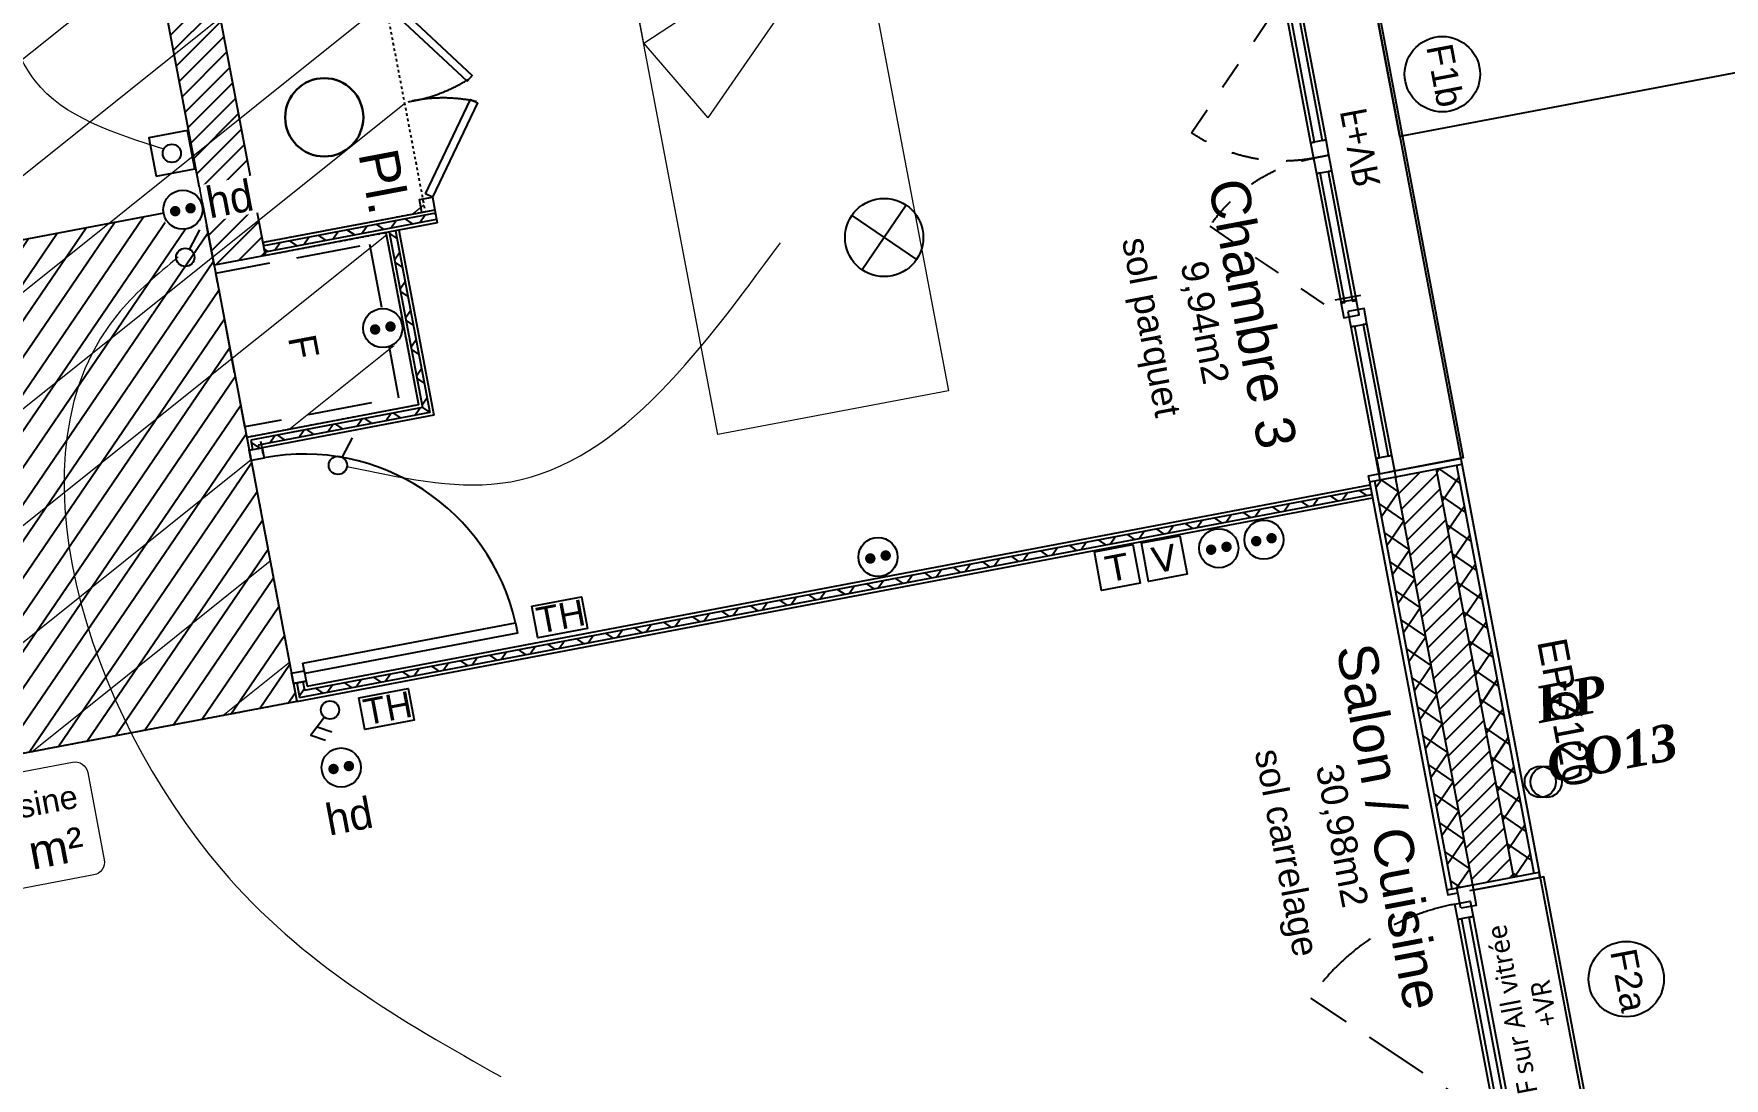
# Model space of a CAD drawing. Header units: centimetres. Extents: x 187368 to 251255, y -383447 to -322514.
# Drawn here: x 208735 to 215215, y -373773 to -369770 of the extents above; entities that cross this region are included whole.
import ezdxf

# ---------------------------------------------------------------- set-up
doc = ezdxf.new("R2010")
doc.units = ezdxf.units.CM
doc.linetypes.add('Style de ligne -1', pattern=[0.41664, 0.20828, -0.20836])
doc.linetypes.add('Style de ligne -2', pattern=[0.694425, 0.48607, -0.208355])
doc.layers.get('0').update_dxf_attribs({"color": 252})
for name, color, linetype in [('3-BAT C-Niveau 2', 252, 'Continuous'), ('prlm-EAU-EPEXT', 145, 'Continuous'), ('prlm-MOD', 64, 'Continuous')]:
    doc.layers.add(name, color=color, linetype=linetype)
doc.layers.add('prlm-ELEC-CFA', color=1, linetype='Continuous', lineweight=25)
doc.layers.add('prlm-ELEC-CFO', color=1, linetype='Continuous', lineweight=25)
doc.layers.add('prlm-ZEROPLOT', color=254, linetype='Continuous', plot=False)
doc.styles.add('Arial', font='arial.ttf', dxfattribs={"height": 100})
doc.styles.add('Futura Std Book', font='')
doc.styles.add('Geneva', font='arial.ttf')
doc.styles.add('Helvetica', font='arial.ttf')
doc.styles.add('Lucida Grande', font='')
doc.styles.add('prlm-eau-ep', font='timesbi.ttf', dxfattribs={"height": 18})
doc.styles.add('prlm-elec-cfo', font='comic.ttf', dxfattribs={"height": 12})
doc.styles.add('prlm-sejc', font='arial.ttf', dxfattribs={"height": 20})
doc.styles.get("Standard").update_dxf_attribs({"font": 'isocp.shx', "height": 100})
doc.styles.get('Futura Std Book').set_extended_font_data('Futura Std Book')
doc.styles.get('Lucida Grande').set_extended_font_data('Lucida Grande')
pattern_1 = [(325.723595, (66931.62, 115456.28), (45.054865, 66.106423), []), (55.723595, (66931.62, 115456.28), (66.106423, -45.054865), [])]
pattern_2 = [(45, (67117.507, 115456.283), (-31.2347524, 39.0434405), [])]

# ---------------------------------------------------------------- blocks, each defined once
blk = doc.blocks.new('Groupe-143-1')
at = {"linetype": 'Continuous'}
blk.add_circle((14720.34, -48538.13), 14.45, dxfattribs=at)
at = {"insert": (14724.04, -48525.72), "char_height": 10.087, "attachment_point": 1, "rotation": 280.72359, "line_spacing_factor": 0.834288, "style": 'Helvetica'}
blk.add_mtext('F1b', dxfattribs=at)
blk = doc.blocks.new('Groupe-200-1')
at = {"linetype": 'Continuous'}
blk.add_circle((14790.85, -48884.91), 14.45, dxfattribs=at)
at = {"insert": (14794.55, -48872.5), "char_height": 10.087, "attachment_point": 1, "rotation": 280.72359, "line_spacing_factor": 0.834288, "style": 'Helvetica'}
blk.add_mtext('F2a', dxfattribs=at)
blk = doc.blocks.new('Groupe-242-1')
at = {"linetype": 'Continuous'}
blk.add_circle((14757.9, -48809.32), 6, dxfattribs=at)
at = {"insert": (14767.79, -48753.48), "char_height": 11.327, "attachment_point": 1, "rotation": 280.72359, "line_spacing_factor": 0.962448, "style": 'Futura Std Book'}
blk.add_mtext('EPØ120', dxfattribs=at)
blk = doc.blocks.new('PORTE FENETRE TYPE 3')
at = {"linetype": 'Style de ligne -2', "ltscale": 50.8}
blk.add_line((5.11, 14.73), (65.94, 76.94), dxfattribs=at)
at = {"linetype": 'Continuous', "lineweight": 25, "flags": 128}
for points in [[(-2, 18), (0, 18), (0, 14)], [(97, 18), (95, 18), (95, 14)], [(0, 7.7), (0, -18), (-2, -18)], [(95, 7.7), (95, -18), (97, -18)]]:
    blk.add_lwpolyline(points, dxfattribs=at)
at = {"linetype": 'Continuous', "flags": 128}
for points in [[(-2, 14), (6, 14), (6, 8), (-2, 8)], [(4, 16), (10, 16), (10, 10), (4, 10)], [(10, 16), (85, 16), (85, 14.5), (10, 14.5)], [(85, 16), (91, 16), (91, 10), (85, 10)], [(89, 14), (97, 14), (97, 8), (89, 8)], [(10, 11.5), (85, 11.5), (85, 10), (10, 10)]]:
    blk.add_lwpolyline(points, close=True, dxfattribs=at)
blk.add_lwpolyline([(0, 9.5), (0, -19.5), (95, -19.5), (95, 9.5)], dxfattribs=at)
at = {"linetype": 'Style de ligne -2', "ltscale": 50.8}
blk.add_arc((4, 16), 87, 360, 44.53371, dxfattribs=at)
at = {"insert": (47.21, 5.79), "char_height": 7.6206, "attachment_point": 2, "line_spacing_factor": 0.978845, "style": 'Lucida Grande'}
blk.add_mtext('F sur All vitrée\\P+VR ', dxfattribs=at)
blk = doc.blocks.new('FENETRE TYPE 1')
at = {"linetype": 'Style de ligne -1', "ltscale": 50.8}
for p, q in [((48.17, 60.17), (4, 16)), ((84.68, 59.99), (128.67, 16))]:
    blk.add_line(p, q, dxfattribs=at)
at = {"linetype": 'Continuous'}
blk.add_line((0, 16), (0, 14), dxfattribs=at)
at = {"linetype": 'Continuous', "lineweight": 25, "flags": 128}
for points in [[(-2, 18), (0, 18), (0, 14)], [(192, 18), (190, 18), (190, 14)], [(0, 8), (0, -18), (-2, -18)], [(190, 7.7), (190, -18), (192, -18)]]:
    blk.add_lwpolyline(points, dxfattribs=at)
at = {"linetype": 'Continuous', "flags": 128}
for points in [[(-2, 14), (6, 14), (6, 8), (-2, 8)], [(4, 16), (10, 16), (10, 10), (4, 10)], [(10, 16), (60.46, 16), (60.46, 14.5), (10, 14.5)], [(60.46, 16), (66.46, 16), (66.46, 10), (60.46, 10)], [(66.46, 16), (72.46, 16), (72.46, 10), (66.46, 10)], [(72.46, 16), (123.05, 16), (123.05, 14.5), (72.46, 14.5)], [(122.67, 16), (128.67, 16), (128.67, 10), (122.67, 10)], [(126.67, 14), (132.67, 14), (132.67, 7.7), (126.67, 7.7)], [(132.67, 14), (184, 14), (184, 12.5), (132.67, 12.5)], [(184, 14), (192.25, 14), (192.25, 7.7), (184, 7.7)], [(184, 13.7), (190, 13.7), (190, 7.7), (184, 7.7)], [(10, 11.5), (60.46, 11.5), (60.46, 10), (10, 10)], [(72.46, 11.5), (123.05, 11.5), (123.05, 10), (72.46, 10)], [(132.67, 9.2), (184, 9.2), (184, 7.7), (132.67, 7.7)]]:
    blk.add_lwpolyline(points, close=True, dxfattribs=at)
blk.add_lwpolyline([(0, 10), (0, -19), (190, -19), (190, 10)], dxfattribs=at)
at = {"linetype": 'Style de ligne -1', "ltscale": 50.8}
for centre, radius, start, end in [((4, 16), 62.46, 360, 45), ((128.67, 16), 62.21, 136.63922, 180)]:
    blk.add_arc(centre, radius, start, end, dxfattribs=at)
at = {"insert": (50.38, 2.81), "char_height": 10.161, "attachment_point": 1, "line_spacing_factor": 0.978845, "style": 'Lucida Grande'}
blk.add_mtext('F+VR ', dxfattribs=at)
blk = doc.blocks.new('Groupe-91-1')
at = {"linetype": 'Style de ligne -2', "ltscale": 50.8, "flags": 128}
blk.add_lwpolyline([(14309.12, -48603.22), (14320.25, -48662.18), (14261.29, -48673.31), (14250.16, -48614.35)], close=True, dxfattribs=at)
at = {"insert": (14289.1, -48641.59), "char_height": 10.66, "attachment_point": 2, "rotation": 280.71414, "line_spacing_factor": 1.060906, "style": 'Geneva'}
blk.add_mtext('F', dxfattribs=at)
blk = doc.blocks.new('Groupe-92-1')
at = {"linetype": 'Continuous', "lineweight": 18}
for p, q in [((14495.68, -48472.79), (14414.23, -48526.4)), ((14495.68, -48472.79), (14438.71, -48554.82)), ((14414.23, -48526.4), (14407.25, -48489.47)), ((14414.23, -48526.4), (14438.76, -48554.87))]:
    blk.add_line(p, q, dxfattribs=at)
at = {"linetype": 'Continuous', "lineweight": 18, "flags": 128}
blk.add_lwpolyline([(14531.04, -48659.47), (14442.61, -48676.22), (14407.26, -48489.53), (14495.68, -48472.79)], close=True, dxfattribs=at)
blk = doc.blocks.new('Groupe-93-1')
at = {"linetype": 'Continuous', "flags": 128}
for points in [[(14318.23, -48506.39), (14319.16, -48511.31), (14314.24, -48512.24), (14313.31, -48507.32)], [(14319.16, -48511.31), (14348.47, -48538.68), (14346.45, -48540.85), (14317.13, -48513.48)], [(14330.48, -48583.99), (14347.76, -48547.8), (14350.44, -48549.08), (14333.16, -48585.27)], [(14329.18, -48591.12), (14328.25, -48586.2), (14333.16, -48585.27), (14334.09, -48590.19)]]:
    blk.add_lwpolyline(points, close=True, dxfattribs=at)
at = {"linetype": 'Style de ligne -2', "ltscale": 50.8}
for centre, start, end in [((14315.08, -48489.81), 278.52483, 303.84808), ((14337.24, -48606.78), 77.59911, 102.92236)]:
    blk.add_arc(centre, 59.53, start, end, dxfattribs=at)
blk = doc.blocks.new('Sol parquet')
at = {"insert": (0, -0.78), "char_height": 10.0872, "attachment_point": 2, "line_spacing_factor": 0.834288, "style": 'Helvetica'}
blk.add_mtext('sol parquet', dxfattribs=at)
blk = doc.blocks.new('Sol carrelage')
at = {"insert": (0, -0.78), "char_height": 10.0872, "attachment_point": 2, "line_spacing_factor": 0.834288, "style": 'Helvetica'}
blk.add_mtext('sol carrelage', dxfattribs=at)
blk = doc.blocks.new('xi.TEL')
at = {"layer": 'prlm-ELEC-CFA', "color": 0, "linetype": 'ByBlock', "lineweight": -2, "flags": 128}
blk.add_lwpolyline([(-7.5, 7.5), (7.5, 7.5), (7.5, -7.5), (-7.5, -7.5)], close=True, dxfattribs=at)
at = {"layer": 'prlm-ELEC-CFA', "color": 0, "linetype": 'ByBlock', "insert": (0, 0), "char_height": 10, "width": 11.36, "attachment_point": 5}
blk.add_mtext('{\\fVerdana|b0|i0|c0|p34;T}', dxfattribs=at)
blk = doc.blocks.new('xi.TV')
at = {"layer": 'prlm-ELEC-CFA', "color": 0, "linetype": 'ByBlock', "lineweight": -2, "flags": 128}
blk.add_lwpolyline([(-7.5, 7.5), (7.5, 7.5), (7.5, -7.5), (-7.5, -7.5)], close=True, dxfattribs=at)
at = {"layer": 'prlm-ELEC-CFA', "color": 0, "linetype": 'ByBlock', "insert": (0, 0), "char_height": 10, "width": 11.36, "attachment_point": 5}
blk.add_mtext('{\\fVerdana|b0|i0|c0|p34;V}', dxfattribs=at)
blk = doc.blocks.new('xi.PC')
at = {"color": 0, "lineweight": 5}
blk.add_wipeout([(-7.5, -7.5), (7.5, -7.5), (7.5, 7.5), (-7.5, 7.5)], dxfattribs=at).dxf.layer = 'prlm-ELEC-CFO'
at = {"layer": 'prlm-ELEC-CFO', "color": 0, "linetype": 'ByBlock', "lineweight": 5, "const_width": 2}
for points in [[(-4, 0, 1), (-2, 0, 1)], [(2, 0, 1), (4, 0, 1)]]:
    blk.add_lwpolyline(points, format="xyb", close=True, dxfattribs=at)
at = {"layer": 'prlm-ELEC-CFO', "color": 0, "linetype": 'ByBlock', "lineweight": -2}
blk.add_circle((0, 0), 7.5, dxfattribs=at)
blk = doc.blocks.new('xi.PCHD')
at = {"color": 0, "lineweight": 5}
blk.add_wipeout([(-7.5, -7.5), (7.5, -7.5), (7.5, 7.5), (-7.5, 7.5)], dxfattribs=at).dxf.layer = 'prlm-ELEC-CFO'
at = {"layer": 'prlm-ELEC-CFO', "color": 0, "linetype": 'ByBlock', "lineweight": 5, "const_width": 2}
for points in [[(-4, 0, 1), (-2, 0, 1)], [(2, 0, 1), (4, 0, 1)]]:
    blk.add_lwpolyline(points, format="xyb", close=True, dxfattribs=at)
at = {"layer": 'prlm-ELEC-CFO', "color": 0, "linetype": 'ByBlock', "lineweight": -2}
blk.add_circle((0, 0), 7.5, dxfattribs=at)
blk = doc.blocks.new('xi.SA')
at = {"layer": 'prlm-ELEC-CFO', "color": 0}
blk.add_lwpolyline([(0.2, -1.28), (5.5, 5.28)], dxfattribs=at)
blk.add_circle((-2, -4), 3.5, dxfattribs=at)
blk = doc.blocks.new('xi.4m²')
at = {"color": 0}
blk.add_wipeout([(-34.54, 20.54), (34.54, 20.54), (34.54, -20.54), (-34.54, -20.54)], dxfattribs=at).dxf.layer = 'prlm-ELEC-CFO'
at = {"layer": 'prlm-ELEC-CFO', "color": 0, "lineweight": 13}
blk.add_lwpolyline([(-31, 22), (31, 22, -0.414214), (36, 17), (36, -17, -0.414214), (31, -22), (-31, -22, -0.414214), (-36, -17), (-36, 17, -0.414214)], format="xyb", close=True, dxfattribs=at)
at = {"layer": 'prlm-ELEC-CFO', "color": 0, "attachment_point": 6, "line_spacing_factor": 0.8, "style": 'prlm-sejc'}
for s, insert, char_height in [('surf cuisine', (30.36, 8.9), 9), ('4 m²', (29.31, -9.19), 13)]:
    blk.add_mtext(s, dxfattribs=dict(at, insert=insert, char_height=char_height))
at = {"layer": 'prlm-ELEC-CFO', "color": 0, "style": 'prlm-sejc', "flags": 8}
blk.add_attdef('?', (-28.3, -16.79), '', height=20, dxfattribs=at)
blk = doc.blocks.new('xi.BP')
at = {"layer": 'prlm-ELEC-CFO', "color": 0, "flags": 128}
blk.add_lwpolyline([(-7.5, -7.5), (7.5, -7.5), (7.5, 7.5), (-7.5, 7.5)], close=True, dxfattribs=at)
at = {"layer": 'prlm-ELEC-CFO', "color": 0}
blk.add_circle((0, 0), 3.5, dxfattribs=at)
blk = doc.blocks.new('xi.PTCE')
at = {"layer": 'prlm-ELEC-CFO', "color": 0}
for points in [[(-10.61, 10.61), (10.61, -10.61)], [(10.61, 10.61), (-10.61, -10.61)]]:
    blk.add_lwpolyline(points, dxfattribs=at)
at = {"layer": 'prlm-ELEC-CFO', "color": 0, "linetype": 'ByBlock'}
blk.add_circle((0, 0), 15, dxfattribs=at)
blk = doc.blocks.new('xi.epext')
at = {"layer": 'prlm-EAU-EPEXT', "color": 0, "linetype": 'ByBlock', "lineweight": -2}
blk.add_circle((0, 0), 5, dxfattribs=at)
blk = doc.blocks.new('xi.DA')
at = {"layer": 'prlm-ELEC-CFO', "color": 0}
for points in [[(0.61, -1.67), (7.04, 4.05), (1.81, 7.01)], [(4.05, 1.39), (-1.17, 4.34)]]:
    blk.add_lwpolyline(points, dxfattribs=at)
blk.add_circle((-2, -4), 3.5, dxfattribs=at)

msp = doc.modelspace()

# ---------------------------------------------------------------- hatches: boundary and pattern name
at = {"linetype": 'Continuous'}
h = msp.add_hatch(dxfattribs=at)
h.set_pattern_fill('MURS MACONNERIE-2', color=256, scale=10, style=0, pattern_type=2)
h.set_pattern_definition(pattern_2)
h.paths.add_polyline_path([(209427, -370656.6), (209623.6, -370619.4), (209446.3, -369683.2), (209249.8, -369720.4)])
h = msp.add_hatch(dxfattribs=at)
h.set_pattern_fill('02_ISOLANT', color=256, scale=10, angle=-169.27641, style=0, pattern_type=2)
h.set_pattern_definition([(235.723595, (66931.62, 115456.28), (66.106423, -45.054865), []), (325.723595, (66931.62, 115456.28), (-45.054865, -66.106423), [])])
h.paths.add_polyline_path([(210279.4, -370481.9), (210275, -370458.3), (209616.7, -370583), (209621.1, -370606.6)])
h = msp.add_hatch(dxfattribs=at)
h.set_pattern_fill('02_ISOLANT', color=256, scale=10, angle=-79.27641, style=0, pattern_type=2)
h.set_pattern_definition([(325.723595, (66931.62, 115456.28), (45.054865, 66.106423), []), (55.723595, (66931.62, 115456.28), (66.106423, -45.054865), [])])
h.paths.add_polyline_path([(210121.7, -370525), (210098.1, -370529.5), (210225.6, -371202.6), (210253.6, -371221.7)])
h = msp.add_hatch(dxfattribs=at)
h.set_pattern_fill('02_ISOLANT', color=256, scale=10, angle=-169.27641, style=0, pattern_type=2)
h.set_pattern_definition([(235.723595, (66931.62, 115456.28), (66.106423, -45.054865), []), (325.723595, (66931.62, 115456.28), (-45.054865, -66.106423), [])])
h.paths.add_polyline_path([(210253.6, -371221.7), (210225.6, -371202.6), (209567.3, -371327.3), (209595.3, -371346.4)])
h = msp.add_hatch(dxfattribs=at)
h.set_pattern_fill('02_ISOLANT', color=256, scale=10, angle=-79.27641, style=0, pattern_type=2)
h.set_pattern_definition([(325.723595, (66931.62, 115456.28), (45.054865, 66.106423), []), (55.723595, (66931.62, 115456.28), (66.106423, -45.054865), [])])
h.paths.add_polyline_path([(209595.3, -371346.4), (209567.3, -371327.3), (209574.2, -371363.6), (209597.8, -371359.2)])
h = msp.add_hatch(dxfattribs=at)
h.set_pattern_fill('02_ISOLANT', color=256, scale=10, angle=10.72359, style=0, pattern_type=2)
h.set_pattern_definition([(55.723595, (66931.62, 115456.28), (-66.106423, 45.054865), []), (145.723595, (66931.62, 115456.28), (45.054865, 66.106423), [])])
h.paths.add_polyline_path([(209773.3, -372286.1), (209754.2, -372314.1), (213865, -371535.6), (213860.5, -371512)])
h = msp.add_hatch(dxfattribs=at)
h.set_pattern_fill('02_ISOLANT', color=256, scale=10, angle=-79.27641, style=0, pattern_type=2)
h.set_pattern_definition([(325.723595, (66931.62, 115456.28), (45.054865, 66.106423), []), (55.723595, (66931.62, 115456.28), (66.106423, -45.054865), [])])
h.paths.add_polyline_path([(209767.1, -372253.3), (209743.5, -372257.7), (209754.2, -372314.1), (209773.3, -372286.1)])
at = {"layer": '3-BAT C-Niveau 2', "linetype": 'Continuous', "lineweight": 18}
h = msp.add_hatch(dxfattribs=at)
h.set_pattern_fill('BA 13', color=256, scale=10, style=0, pattern_type=2)
h.set_pattern_definition([(218.65981, (66931.62, 115456.3), (-199.24783, 287.75041), [])])
h.paths.add_polyline_path([(209552.1, -371316.9), (209743.8, -372329.3), (207860.1, -372686.1), (207959.7, -373212.2), (207319.7, -373333.4), (207206.1, -372733.7), (207207.2, -372733.5), (206861.1, -370906), (208217.1, -370649.2), (207800, -368447.4), (207357.8, -368531.1), (207367.1, -368580.2), (207757, -368506.4), (208005.7, -369801.7), (206629.7, -370062.3), (206083.9, -367180), (207506.7, -366910.5), (207370.5, -366191.4), (208538.9, -365970.1), (208960.7, -368197.6), (208961.4, -368197.5), (208970.7, -368247), (209628.9, -368121.9), (209917.3, -369644.7), (210076, -369614.5), (210235.7, -370452.6), (209951.7, -370506.7), (209951.7, -370506.4), (209614.1, -370570.3), (209623.7, -370619.3), (210085.3, -370531.9), (210210.4, -371192.3)])
at = {"layer": '3-BAT C-Niveau 2', "linetype": 'Continuous'}
h = msp.add_hatch(dxfattribs=at)
h.set_pattern_fill('02_ISOLANT', color=256, scale=10, angle=-79.27641, style=0, pattern_type=2)
h.set_pattern_definition(pattern_1)
h.paths.add_polyline_path([(214189.8, -371423.5), (214111.2, -371438.3), (214407.4, -373002.1), (214486, -372987.2)])
h = msp.add_hatch(dxfattribs=at)
h.set_pattern_fill('02_ISOLANT', color=256, scale=10, angle=-79.27641, style=0, pattern_type=2)
h.set_pattern_definition(pattern_1)
h.paths.add_polyline_path([(213954, -371468.1), (213875.4, -371483), (214171.6, -373046.8), (214250.2, -373031.9)])
h = msp.add_hatch(dxfattribs=at)
h.set_pattern_fill('MURS MACONNERIE-2', color=256, scale=10, style=0, pattern_type=2)
h.set_pattern_definition(pattern_2)
h.paths.add_polyline_path([(214111.2, -371438.3), (213954, -371468.1), (214250.2, -373031.9), (214407.4, -373002.1)])
at = {"layer": 'prlm-MOD'}
h = msp.add_hatch(dxfattribs=at)
h.set_pattern_fill('ANSI31', color=256, scale=25)
h.set_pattern_definition([(55.7236, (208802.78, -351681.63), (-65.58997, 44.70287), [])])
h.paths.add_polyline_path([(209743.9, -372329.6), (208577.2, -372550.6), (208217.2, -370649.5), (209383.9, -370428.6)])

# ---------------------------------------------------------------- linework, layer by layer
at = {"linetype": 'Continuous'}
for p, q in [((209623.6, -370619.4), (209446.3, -369683.2)), ((209623.6, -370619.4), (209446.3, -369683.2)), ((209427, -370656.6), (209249.8, -369720.4)), ((210275, -370458.3), (209616.7, -370583)), ((210275, -370458.3), (209616.7, -370583)), ((210279.4, -370481.9), (209621.1, -370606.6)), ((210279.4, -370481.9), (209621.1, -370606.6)), ((210281.9, -370494.7), (209623.6, -370619.4)), ((210121.7, -370525), (210253.6, -371221.7)), ((210121.7, -370525), (210253.6, -371221.7)), ((210134.5, -370522.6), (210268.8, -371232.1)), ((210098.1, -370529.5), (210225.6, -371202.6)), ((210098.1, -370529.5), (210225.6, -371202.6)), ((209623.6, -370619.4), (209427, -370656.6)), ((210225.6, -371202.6), (209567.3, -371327.3)), ((210225.6, -371202.6), (209567.3, -371327.3)), ((210253.6, -371221.7), (209595.3, -371346.4)), ((210253.6, -371221.7), (209595.3, -371346.4)), ((210268.8, -371232.1), (209610.5, -371356.8)), ((209567.3, -371327.3), (209574.2, -371363.6)), ((209567.3, -371327.3), (209574.2, -371363.6)), ((209595.3, -371346.4), (209597.8, -371359.2)), ((209595.3, -371346.4), (209597.8, -371359.2)), ((209783.7, -372270.9), (213858.1, -371499.3)), ((209754.2, -372314.1), (213865, -371535.6)), ((209754.2, -372314.1), (213865, -371535.6)), ((209773.3, -372286.1), (213860.5, -371512)), ((209773.3, -372286.1), (213860.5, -371512)), ((209743.5, -372257.7), (209754.2, -372314.1)), ((209743.5, -372257.7), (209754.2, -372314.1)), ((209767.1, -372253.3), (209773.3, -372286.1)), ((209767.1, -372253.3), (209773.3, -372286.1)), ((209779.9, -372250.9), (209783.7, -372270.9))]:
    msp.add_line(p, q, dxfattribs=at)
at = {"linetype": 'Continuous', "lineweight": 18}
msp.add_line((209427, -370656.6), (209249.8, -369720.4), dxfattribs=at)
at = {"linetype": 'Continuous', "lineweight": 25}
for p, q in [((210272.6, -370445.6), (209614.3, -370570.2)), ((210272.6, -370445.6), (210281.9, -370494.7)), ((210281.9, -370494.7), (210134.5, -370522.6)), ((210134.5, -370522.6), (210268.8, -371232.1)), ((210085.3, -370531.9), (209623.6, -370619.4)), ((210085.3, -370531.9), (210210.4, -371192.3)), ((210210.4, -371192.3), (209552.1, -371316.9)), ((210268.8, -371232.1), (209610.5, -371356.8)), ((209552.1, -371316.9), (209561.4, -371366.1)), ((209561.4, -371366.1), (209610.5, -371356.8)), ((209610.5, -371356.8), (209605.9, -371332.2)), ((209615.2, -371381.3), (209610.5, -371356.8)), ((209783.7, -372270.9), (213858.1, -371499.3)), ((209743.8, -372329.3), (213867.4, -371548.4)), ((209730.7, -372260.2), (209779.9, -372250.9)), ((209730.7, -372260.2), (209743.8, -372329.3)), ((209779.9, -372250.9), (209783.7, -372270.9))]:
    msp.add_line(p, q, dxfattribs=at)
at = {"linetype": 'Continuous', "flags": 128}
for points in [[(209610.5, -371356.8), (209618, -371396.1), (209568.8, -371405.4), (209561.4, -371366.1)], [(209766.8, -372182.1), (210582.3, -372027.6), (210589.8, -372066.9), (209774.3, -372221.4)], [(209772.4, -372211.6), (209779.9, -372250.9), (209730.7, -372260.2), (209723.3, -372220.9)]]:
    msp.add_lwpolyline(points, close=True, dxfattribs=at)
at = {"linetype": 'Continuous'}
msp.add_arc((209772.4, -372211.6), 830.5, 12.79329, 100.72359, dxfattribs=at)
at = {"layer": '3-BAT C-Niveau 2', "linetype": 'Continuous'}
for p, q in [((213723.8, -370790), (213822.1, -370771.4)), ((214189.8, -371423.5), (214486, -372987.2)), ((214209.5, -371419.7), (214505.6, -372983.5)), ((213855.8, -371486.7), (214151.9, -373050.5)), ((213875.4, -371483), (214171.6, -373046.8)), ((214111.2, -371438.3), (214407.4, -373002.1))]:
    msp.add_line(p, q, dxfattribs=at)
at = {"layer": '3-BAT C-Niveau 2', "linetype": 'Continuous', "lineweight": 25}
for p, q in [((213855.8, -371486.7), (214209.5, -371419.7)), ((214209.5, -371419.7), (214505.6, -372983.5)), ((213855.8, -371486.7), (214151.9, -373050.5)), ((213954, -371468.1), (214250.2, -373031.9)), ((214111.2, -371438.3), (214407.4, -373002.1)), ((214151.9, -373050.5), (214505.6, -372983.5))]:
    msp.add_line(p, q, dxfattribs=at)
at = {"layer": '3-BAT C-Niveau 2', "linetype": 'Continuous', "flags": 128}
msp.add_lwpolyline([(215225.4, -365499.2), (216034.8, -369773.2), (213971.5, -370164), (213162.1, -365889.9)], close=True, dxfattribs=at)
at = {"layer": '3-BAT C-Niveau 2', "linetype": 'Style de ligne -1', "ltscale": 50.8, "flags": 128}
msp.add_lwpolyline([(209552.1, -371316.9), (209743.8, -372329.3), (207860.1, -372686.1), (207959.7, -373212.2), (207319.7, -373333.4), (207206.1, -372733.7), (207207.2, -372733.5), (206861.1, -370906), (208217.1, -370649.2), (207800, -368447.4), (207357.8, -368531.1), (207367.1, -368580.2), (207757, -368506.4), (208005.7, -369801.7), (206629.7, -370062.3), (206083.9, -367180), (207506.7, -366910.5), (207370.5, -366191.4), (208538.9, -365970.1), (208960.7, -368197.6), (208961.4, -368197.5), (208970.7, -368247), (209628.9, -368121.9), (209917.3, -369644.7), (210076, -369614.5), (210235.7, -370452.6), (209951.7, -370506.7), (209951.7, -370506.4), (209614.1, -370570.3), (209623.7, -370619.3), (210085.3, -370531.9), (210210.4, -371192.3)], close=True, dxfattribs=at)
at = {"layer": 'prlm-ELEC-CFO'}
for points in [[(210644.7, -371963.7), (210834.6, -371927.7), (210857.6, -372049.4), (210667.7, -372085.3)], [(209981, -372315.1), (210170.9, -372279.1), (210193.9, -372400.7), (210004, -372436.7)]]:
    msp.add_lwpolyline(points, close=True, dxfattribs=at)
at = {"layer": 'prlm-ELEC-CFO', "linetype": 'ByBlock', "lineweight": 30}
msp.add_circle((209848.9, -370090.5), 150, dxfattribs=at)
at = {"layer": 'prlm-ELEC-CFO', "lineweight": 13}
msp.add_spline([(209233.7, -370212.3), (208740.9, -369951.2), (208608, -369656.9)], degree=3, dxfattribs=at)
at = {"layer": 'prlm-MOD'}
msp.add_lwpolyline([(209743.9, -372329.6), (208577.2, -372550.6), (208217.2, -370649.5), (209383.9, -370428.6)], close=True, dxfattribs=at)
at = {"layer": 'prlm-ZEROPLOT'}
msp.add_lwpolyline([(191077.7, -335262.5), (199828.6, -333605.3), (200423.4, -336745.9), (207392.9, -335424.9), (215009.4, -375643), (207669.7, -377033), (207331.9, -375275.1), (198955.6, -376861.4)], close=True, dxfattribs=at)

# ---------------------------------------------------------------- block references
at = {"xscale": 10, "yscale": 10, "zscale": 10}
for name in ['Groupe-92-1', 'Groupe-93-1', 'Groupe-91-1']:
    msp.add_blockref(name, (66931.6, 115456.3), dxfattribs=at)
at = {"xscale": 10, "yscale": 10, "zscale": 10, "rotation": 280.7235947438887}
for name, p in [('Sol parquet', (213078.2, -370882.7)), ('Sol carrelage', (213597.4, -372897.4))]:
    msp.add_blockref(name, p, dxfattribs=at)
at = {"layer": '3-BAT C-Niveau 2', "yscale": 10, "zscale": 10}
for name, p, xscale, rotation in [('FENETRE TYPE 1', (213674.9, -369564.3), -10, 100.7235947438884), ('PORTE FENETRE TYPE 3', (214509.2, -373970.1), 10, 100.7235947438885)]:
    msp.add_blockref(name, p, dxfattribs=dict(at, xscale=xscale, rotation=rotation))
at = {"layer": '3-BAT C-Niveau 2', "xscale": 10, "yscale": 10, "zscale": 10}
for name in ['Groupe-143-1', 'Groupe-242-1', 'Groupe-200-1']:
    msp.add_blockref(name, (66931.6, 115456.3), dxfattribs=at)
at = {"layer": 'prlm-EAU-EPEXT', "xscale": 11.99999999999999, "yscale": 11.99999999999999, "zscale": 11.99999999999999, "rotation": 10.72360141139323}
msp.add_blockref('xi.epext', (214533, -372637.5), dxfattribs=at)
at = {"layer": 'prlm-ELEC-CFA', "xscale": 10, "yscale": 10, "zscale": 10, "rotation": 10.72360141139323}
for name, p in [('xi.TV', (213068.8, -371781.4)), ('xi.TEL', (212888.6, -371815.5))]:
    msp.add_blockref(name, p, dxfattribs=at)
at = {"layer": 'prlm-ELEC-CFO', "xscale": 10, "yscale": 10, "zscale": 10, "rotation": 10.72360141139323}
for name, p in [('xi.PTCE', (211995.2, -370550.9)), ('xi.SA', (209913.3, -371381.2))]:
    msp.add_blockref(name, p, dxfattribs=at)

# ---------------------------------------------------------------- texts
at = {"attachment_point": 2, "rotation": 280.72359, "line_spacing_factor": 0.834288, "style": 'Helvetica'}
for s, insert, char_height in [('Pl.\\P', (210150.5, -370322), 151.31), ('Chambre 3\\P{\\H0.6752x;9,94m2}\\P', (213482.9, -370828), 151.309), ('Salon / Cuisine\\P{\\H0.6752x;30,98m2}\\P', (214008.7, -372794.2), 151.309)]:
    msp.add_mtext(s, dxfattribs=dict(at, insert=insert, char_height=char_height))
at = {"layer": 'prlm-EAU-EPEXT', "insert": (214480.5, -372275), "char_height": 140, "attachment_point": 1, "rotation": 10.7236, "style": 'prlm-eau-ep'}
msp.add_mtext_dynamic_manual_height_columns('EP CO13', width=91.584, gutter_width=75, heights=[0], dxfattribs=at)
at = {"layer": 'prlm-ELEC-CFO', "lineweight": 30, "style": 'Arial'}
for p in [(210673.4, -372069.3), (210009.7, -372420.7)]:
    msp.add_text('TH', height=100, rotation=10.7236, dxfattribs=at).set_placement(p)

# ---------------------------------------------------------------- next in the draw order: block references
at = {"layer": 'prlm-ELEC-CFO', "xscale": 10, "yscale": 10, "zscale": 10, "rotation": 10.72360141139323}
for p in [(210073.3, -370898), (211971.6, -371775.4), (213278, -371741.8), (209913.8, -372582.2)]:
    msp.add_blockref('xi.PC', p, dxfattribs=at)

# ---------------------------------------------------------------- next in the draw order: texts
at = {"layer": 'prlm-ELEC-CFO', "lineweight": 20, "insert": (209486.2, -370403.4), "char_height": 120, "attachment_point": 5, "rotation": 10.7236, "line_spacing_factor": 0.8, "style": 'prlm-elec-cfo', "bg_fill": 3, "box_fill_scale": 1.1, "bg_fill_color": 256, "bg_fill_transparency": 0}
msp.add_mtext('hd', dxfattribs=at)

# ---------------------------------------------------------------- next in the draw order: linework, layer by layer
at = {"layer": 'prlm-ELEC-CFO', "lineweight": 13}
for points in [[(209935.9, -371428), (210523, -371493), (211597.4, -370571.1)], [(209289.3, -370625.6), (209066.8, -370832.8), (209453.4, -372970.9), (210525.5, -373766.7)]]:
    msp.add_spline(points, degree=3, dxfattribs=at)

# ---------------------------------------------------------------- next in the draw order: block references
at = {"layer": 'prlm-ELEC-CFO'}
for name, p, xscale, yscale, zscale, rotation in [('xi.BP', (209264.6, -370228.6), 10, 10, 10, 10.72360141139323), ('xi.PCHD', (209306.9, -370444.5), 10, 10, 10, 190.7236014113943), ('xi.PC', (213451, -371709), 10, 10, 10, 10.72360141139323), ('xi.DA', (209858.6, -372404.6), 9.999999999999998, 9.999999999999998, 9.999999999999998, 190.7236014114029)]:
    msp.add_blockref(name, p, dxfattribs=dict(at, xscale=xscale, yscale=yscale, zscale=zscale, rotation=rotation))

# ---------------------------------------------------------------- next in the draw order: block references
at = {"layer": 'prlm-ELEC-CFO', "xscale": 10, "yscale": 10, "zscale": 10, "rotation": 10.72360141139323}
msp.add_blockref('xi.SA', (209328.2, -370584.1), dxfattribs=at)
msp.add_blockref('xi.4m²', (208620.2, -372835.2), dxfattribs=at).add_auto_attribs({'?': '>'})

# ---------------------------------------------------------------- next in the draw order: texts
at = {"layer": 'prlm-ELEC-CFO', "lineweight": 20, "insert": (209944.2, -372768.8), "char_height": 120, "attachment_point": 5, "rotation": 10.7236, "line_spacing_factor": 0.8, "style": 'prlm-elec-cfo', "bg_fill": 3, "box_fill_scale": 1.1, "bg_fill_color": 256, "bg_fill_transparency": 0}
msp.add_mtext('hd', dxfattribs=at)

doc.saveas('drawing.dxf')
